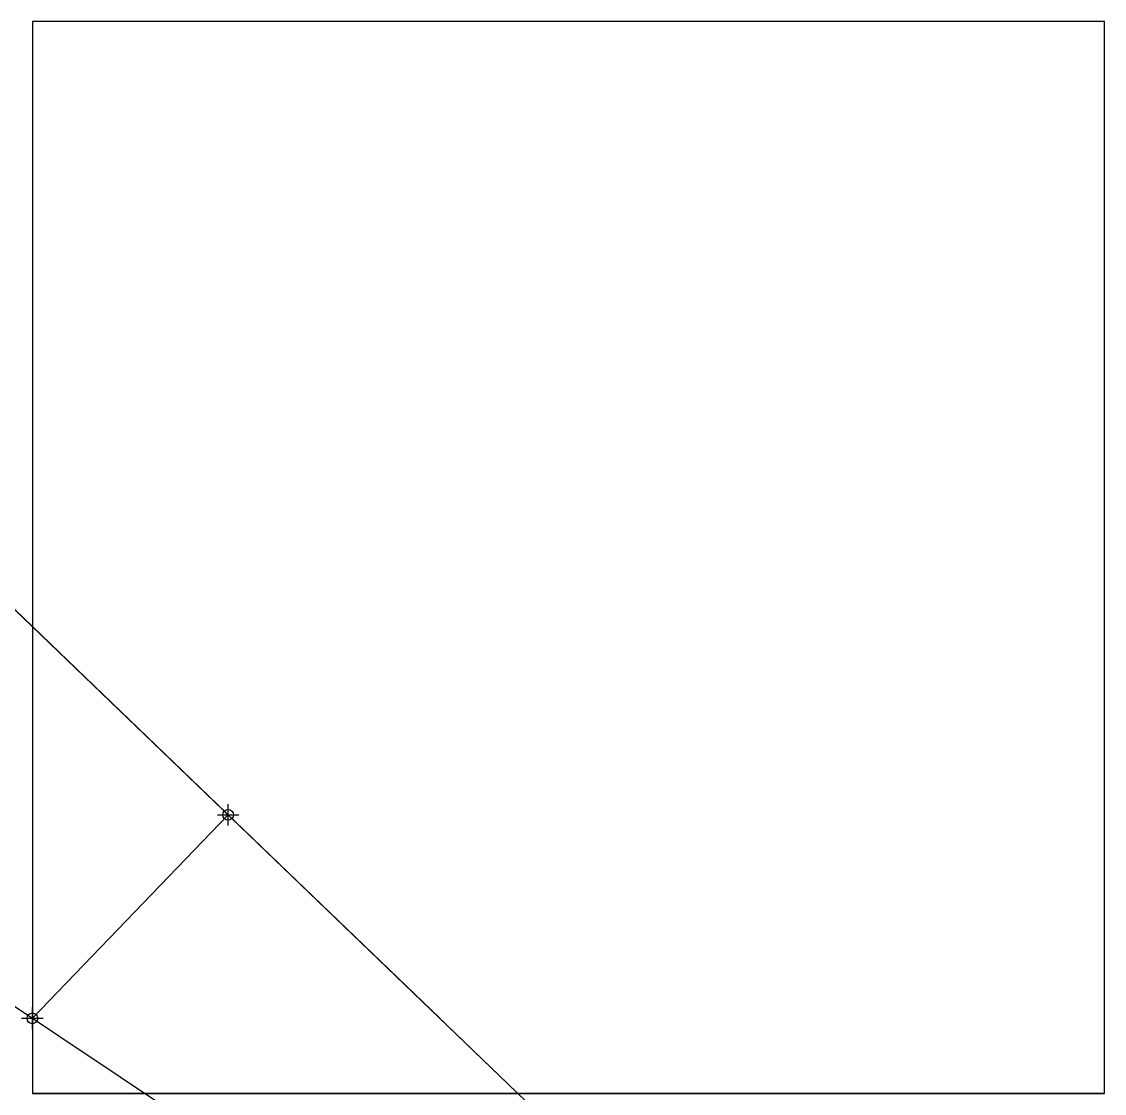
# Model space of a CAD drawing. Header units: millimetres. Extents: x -1 to 100, y 0 to 100.
import ezdxf

# ---------------------------------------------------------------- set-up
doc = ezdxf.new("R2010")
doc.units = ezdxf.units.MM
doc.header["$PDMODE"] = 34

msp = doc.modelspace()

# ---------------------------------------------------------------- linework, layer by layer
at = {"color": 3}
for p, q in [((100, 100), (0, 100)), ((0, 100), (0, 0)), ((100, 0), (100, 100)), ((0, 7), (18.26, 25.99)), ((0, 0), (100, 0))]:
    msp.add_line(p, q, dxfattribs=at)
for p, q in [((38, 7, 4), (12, 32, 29)), ((18.26, 25.99, 22.99), (0, 7, 22.99)), ((0, 7, 32), (0, 7, 7))]:
    msp.add_line(p, q)
at = {"color": 1}
for p, q in [((0, 0), (100, 0)), ((100, 0, 100), (0, 0, 100)), ((0, 0, 100), (0, 0)), ((100, 0), (100, 0, 100))]:
    msp.add_line(p, q, dxfattribs=at)
at = {"color": 3}
for p, direction in [((38, 7), (-0.720833, 0.693109)), ((0, 7), (0.83205, -0.5547))]:
    msp.add_xline(p, direction, dxfattribs=at)
msp.add_xline((22.19, 22.21, 19.21), (0.592441, -0.569655, -0.569655))
at = {"color": 1}
msp.add_point((18.26, 25.99, 22.99), dxfattribs=at)
at = {"color": 3}
msp.add_point((0, 7), dxfattribs=at)

doc.saveas('drawing.dxf')
